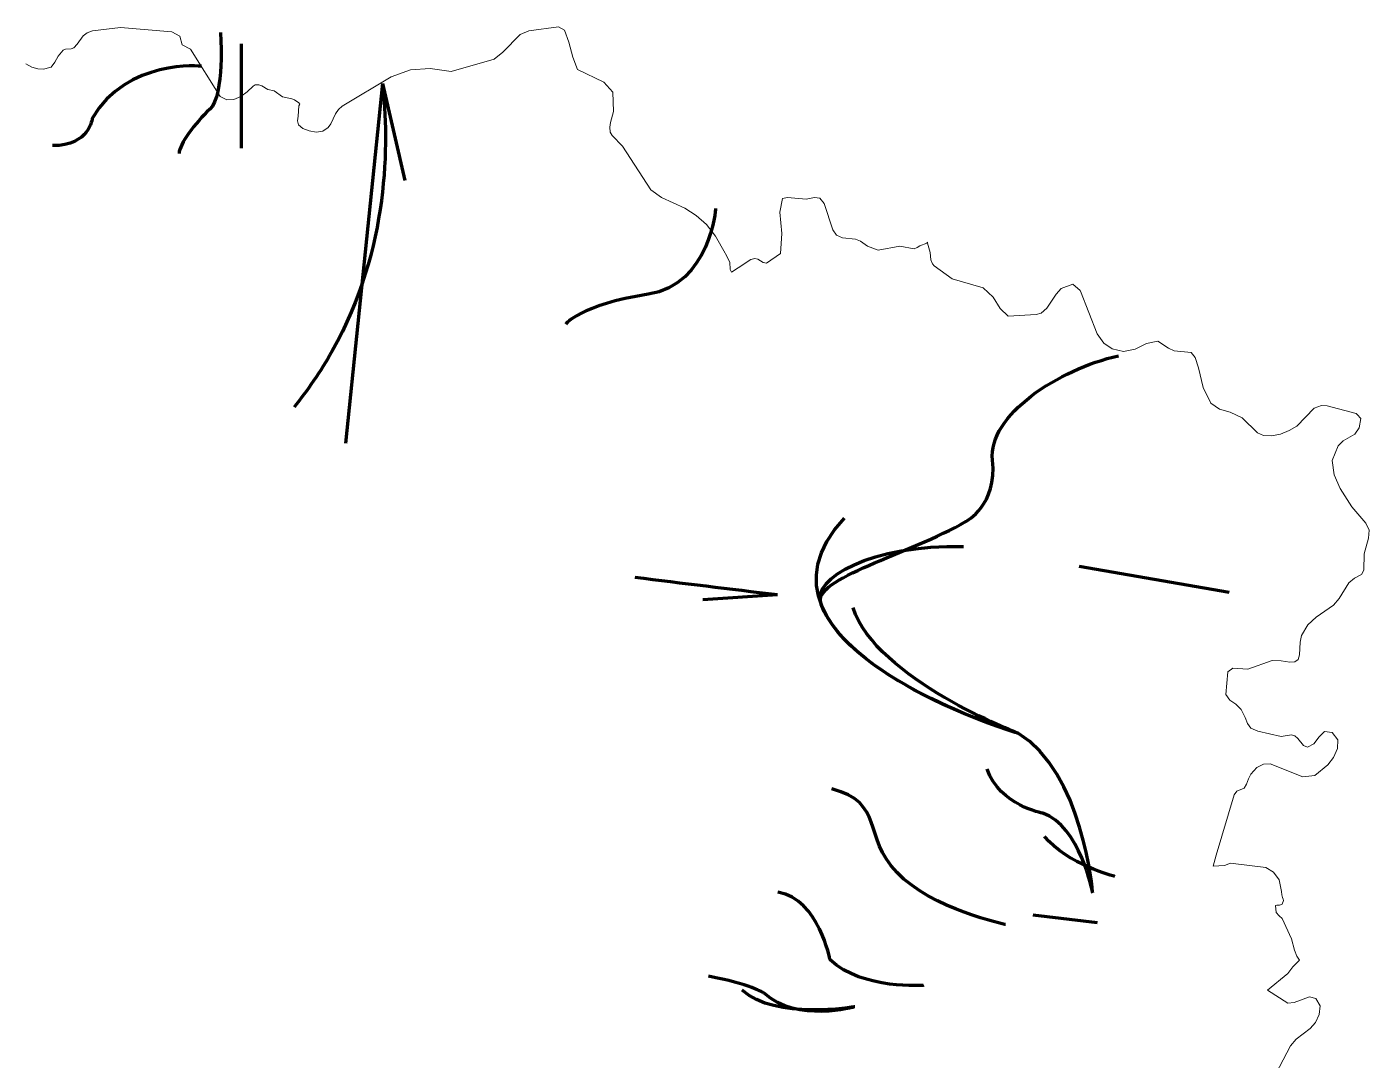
# Model space of a CAD drawing. Extents: x 53 to 3655, y -414 to 1712.
# Drawn here: x 501.1 to 652, y -232.9 to -116.8 of the extents above; entities that cross this region are included whole.
import ezdxf

# ---------------------------------------------------------------- set-up
doc = ezdxf.new("R2010")
doc.units = 0
doc.header["$MEASUREMENT"] = 0
for name, color, linetype in [('1-mar', 7, 'Continuous'), ('10-mar', 7, 'Continuous'), ('12-mar', 7, 'Continuous'), ('13-mar', 7, 'Continuous'), ('14-mar', 7, 'Continuous'), ('15-mar', 7, 'Continuous'), ('2-mar', 7, 'Continuous'), ('24-feb', 7, 'Continuous'), ('25-feb', 7, 'Continuous'), ('26-feb', 7, 'Continuous'), ('28-feb', 7, 'Continuous'), ('3-mar', 7, 'Continuous'), ('4-mar', 7, 'Continuous'), ('5-mar', 7, 'Continuous'), ('6-mar', 7, 'Continuous'), ('9-mar', 7, 'Continuous'), ('graphic', 7, 'Continuous')]:
    doc.layers.add(name, color=color, linetype=linetype)

msp = doc.modelspace()

# ---------------------------------------------------------------- linework, layer by layer
at = {"layer": '1-mar', "color": 140, "lineweight": 70, "true_color": 0x00b2ff}
for points in [[(525.2, -118.67), (525.2, -130.4)], [(541.1, -123.14), (543.61, -134.02)]]:
    msp.add_lwpolyline(points, dxfattribs=at)
for points in [[(520.73, -121.19), (520.73, -121.19), (512.36, -120.35), (508.45, -127.05), (508.45, -127.05), (508.17, -130.12), (503.99, -130.12)], [(620.92, -214.12), (620.92, -214.12), (619.75, -200.4), (612.56, -196.19), (612.56, -196.19), (596.59, -190.1), (593.98, -182.09)], [(594.19, -226.92), (594.19, -226.92), (587.69, -228.81), (583.99, -225.39), (583.99, -225.39), (582.35, -224.33), (577.72, -223.49)]]:
    msp.add_open_spline(points, degree=3, knots=[0, 0, 0, 0, 1, 1, 1, 2, 2, 2, 2], dxfattribs=at)
at = {"layer": '10-mar', "color": 140, "lineweight": 70, "true_color": 0x00b2ff}
msp.add_lwpolyline([(525.2, -118.67), (525.2, -130.4)], dxfattribs=at)
for points, knots in [([(520.73, -121.19), (520.73, -121.19), (512.36, -120.35), (508.45, -127.05), (508.45, -127.05), (508.17, -130.12), (503.99, -130.12)], [0, 0, 0, 0, 1, 1, 1, 2, 2, 2, 2]), ([(541.1, -123.14), (541.79, -129.79), (541.91, -141.6), (535.43, -153.19), (534.09, -155.57), (532.63, -157.67), (531.15, -159.51)], [0, 0, 0, 0, 1, 1, 1, 2, 2, 2, 2]), ([(578.53, -137.19), (578.53, -137.19), (577.88, -145.75), (570.95, -146.83), (563.25, -148.02), (561.7, -150.17), (561.7, -150.17)], [0, 0, 0, 0, 1, 1, 1, 2, 2, 2, 2]), ([(590.38, -181.65), (589.26, -178.75), (600.36, -176.07), (606.68, -172.35), (606.68, -172.35), (610.22, -170.49), (609.66, -165.47), (609.1, -160.44), (617.1, -155.23), (623.8, -153.74)], [0, 0, 0, 0, 1, 1, 1, 2, 2, 2, 3, 3, 3, 3]), ([(620.92, -214.12), (620.92, -214.12), (619.75, -200.4), (612.56, -196.19), (612.56, -196.19), (593.81, -190.6), (590.38, -181.65)], [0, 0, 0, 0, 1, 1, 1, 2, 2, 2, 2]), ([(611.12, -217.68), (611.12, -217.68), (602.83, -215.93), (598.92, -211.84), (595.02, -207.75), (597.51, -203.96), (591.59, -202.43)], [0, 0, 0, 0, 1, 1, 1, 2, 2, 2, 2])]:
    msp.add_open_spline(points, degree=3, knots=knots, dxfattribs=at)
for points in [[(585.47, -180.63), (580.14, -179.98), (574.81, -179.33), (569.47, -178.67)], [(594.19, -226.92), (594.19, -226.92), (585.23, -228.47), (581.53, -225.06)]]:
    msp.add_open_spline(points, degree=3, dxfattribs=at)
at = {"layer": '12-mar', "color": 140, "lineweight": 70, "true_color": 0x00b2ff}
msp.add_lwpolyline([(525.2, -118.67), (525.2, -130.4)], dxfattribs=at)
for points, knots in [([(520.73, -121.19), (520.73, -121.19), (512.36, -120.35), (508.45, -127.05), (508.45, -127.05), (508.17, -130.12), (503.99, -130.12)], [0, 0, 0, 0, 1, 1, 1, 2, 2, 2, 2]), ([(541.1, -123.14), (541.79, -129.79), (541.91, -141.6), (535.43, -153.19), (534.09, -155.57), (532.63, -157.67), (531.15, -159.51)], [0, 0, 0, 0, 1, 1, 1, 2, 2, 2, 2]), ([(578.53, -137.19), (578.53, -137.19), (577.88, -145.75), (570.95, -146.83), (563.25, -148.02), (561.7, -150.17), (561.7, -150.17)], [0, 0, 0, 0, 1, 1, 1, 2, 2, 2, 2]), ([(590.38, -181.65), (589.26, -178.75), (600.36, -176.07), (606.68, -172.35), (606.68, -172.35), (610.22, -170.49), (609.66, -165.47), (609.1, -160.44), (617.1, -155.23), (623.8, -153.74)], [0, 0, 0, 0, 1, 1, 1, 2, 2, 2, 3, 3, 3, 3]), ([(620.92, -214.12), (620.92, -214.12), (619.75, -200.4), (612.56, -196.19), (612.56, -196.19), (593.81, -190.6), (590.38, -181.65)], [0, 0, 0, 0, 1, 1, 1, 2, 2, 2, 2]), ([(611.12, -217.68), (611.12, -217.68), (602.83, -215.93), (598.92, -211.84), (595.02, -207.75), (597.51, -203.96), (591.59, -202.43)], [0, 0, 0, 0, 1, 1, 1, 2, 2, 2, 2]), ([(594.19, -226.92), (594.19, -226.92), (587.69, -228.81), (583.99, -225.39), (583.99, -225.39), (582.35, -224.33), (577.72, -223.49)], [0, 0, 0, 0, 1, 1, 1, 2, 2, 2, 2])]:
    msp.add_open_spline(points, degree=3, knots=knots, dxfattribs=at)
msp.add_open_spline([(585.47, -180.63), (580.14, -179.98), (574.81, -179.33), (569.47, -178.67)], degree=3, dxfattribs=at)
at = {"layer": '13-mar', "color": 140, "lineweight": 70, "true_color": 0x00b2ff}
msp.add_lwpolyline([(525.2, -118.67), (525.2, -130.4)], dxfattribs=at)
for points, knots in [([(520.73, -121.19), (520.73, -121.19), (512.36, -120.35), (508.45, -127.05), (508.45, -127.05), (508.17, -130.12), (503.99, -130.12)], [0, 0, 0, 0, 1, 1, 1, 2, 2, 2, 2]), ([(541.1, -123.14), (541.79, -129.79), (541.91, -141.6), (535.43, -153.19), (534.09, -155.57), (532.63, -157.67), (531.15, -159.51)], [0, 0, 0, 0, 1, 1, 1, 2, 2, 2, 2]), ([(578.53, -137.19), (578.53, -137.19), (577.88, -145.75), (570.95, -146.83), (563.25, -148.02), (561.7, -150.17), (561.7, -150.17)], [0, 0, 0, 0, 1, 1, 1, 2, 2, 2, 2]), ([(590.38, -181.65), (589.26, -178.75), (600.36, -176.07), (606.68, -172.35), (606.68, -172.35), (610.22, -170.49), (609.66, -165.47), (609.1, -160.44), (617.1, -155.23), (623.8, -153.74)], [0, 0, 0, 0, 1, 1, 1, 2, 2, 2, 3, 3, 3, 3]), ([(620.92, -214.12), (620.92, -214.12), (619.75, -200.4), (612.56, -196.19), (612.56, -196.19), (593.81, -190.6), (590.38, -181.65)], [0, 0, 0, 0, 1, 1, 1, 2, 2, 2, 2]), ([(611.12, -217.68), (611.12, -217.68), (602.83, -215.93), (598.92, -211.84), (595.02, -207.75), (597.51, -203.96), (591.59, -202.43)], [0, 0, 0, 0, 1, 1, 1, 2, 2, 2, 2]), ([(594.19, -226.92), (594.19, -226.92), (587.69, -228.81), (583.99, -225.39), (583.99, -225.39), (582.35, -224.33), (577.72, -223.49)], [0, 0, 0, 0, 1, 1, 1, 2, 2, 2, 2])]:
    msp.add_open_spline(points, degree=3, knots=knots, dxfattribs=at)
msp.add_open_spline([(585.47, -180.63), (580.14, -179.98), (574.81, -179.33), (569.47, -178.67)], degree=3, dxfattribs=at)
at = {"layer": '14-mar', "color": 140, "lineweight": 70, "true_color": 0x00b2ff}
msp.add_lwpolyline([(525.2, -118.67), (525.2, -130.4)], dxfattribs=at)
for points, knots in [([(520.73, -121.19), (520.73, -121.19), (512.36, -120.35), (508.45, -127.05), (508.45, -127.05), (508.17, -130.12), (503.99, -130.12)], [0, 0, 0, 0, 1, 1, 1, 2, 2, 2, 2]), ([(541.1, -123.14), (541.79, -129.79), (541.91, -141.6), (535.43, -153.19), (534.09, -155.57), (532.63, -157.67), (531.15, -159.51)], [0, 0, 0, 0, 1, 1, 1, 2, 2, 2, 2]), ([(578.53, -137.19), (578.53, -137.19), (577.88, -145.75), (570.95, -146.83), (563.25, -148.02), (561.7, -150.17), (561.7, -150.17)], [0, 0, 0, 0, 1, 1, 1, 2, 2, 2, 2]), ([(590.38, -181.65), (589.26, -178.75), (600.36, -176.07), (606.68, -172.35), (606.68, -172.35), (610.22, -170.49), (609.66, -165.47), (609.1, -160.44), (617.1, -155.23), (623.8, -153.74)], [0, 0, 0, 0, 1, 1, 1, 2, 2, 2, 3, 3, 3, 3]), ([(620.92, -214.12), (620.92, -214.12), (619.75, -200.4), (612.56, -196.19), (612.56, -196.19), (593.81, -190.6), (590.38, -181.65)], [0, 0, 0, 0, 1, 1, 1, 2, 2, 2, 2]), ([(611.12, -217.68), (611.12, -217.68), (602.83, -215.93), (598.92, -211.84), (595.02, -207.75), (597.51, -203.96), (591.59, -202.43)], [0, 0, 0, 0, 1, 1, 1, 2, 2, 2, 2]), ([(594.19, -226.92), (594.19, -226.92), (587.69, -228.81), (583.99, -225.39), (583.99, -225.39), (582.35, -224.33), (577.72, -223.49)], [0, 0, 0, 0, 1, 1, 1, 2, 2, 2, 2])]:
    msp.add_open_spline(points, degree=3, knots=knots, dxfattribs=at)
msp.add_open_spline([(585.47, -180.63), (580.14, -179.98), (574.81, -179.33), (569.47, -178.67)], degree=3, dxfattribs=at)
at = {"layer": '15-mar', "color": 140, "lineweight": 70, "true_color": 0x00b2ff}
msp.add_lwpolyline([(525.2, -118.67), (525.2, -130.4)], dxfattribs=at)
for points, knots in [([(520.73, -121.19), (520.73, -121.19), (512.36, -120.35), (508.45, -127.05), (508.45, -127.05), (508.17, -130.12), (503.99, -130.12)], [0, 0, 0, 0, 1, 1, 1, 2, 2, 2, 2]), ([(541.1, -123.14), (541.79, -129.79), (541.91, -141.6), (535.43, -153.19), (534.09, -155.57), (532.63, -157.67), (531.15, -159.51)], [0, 0, 0, 0, 1, 1, 1, 2, 2, 2, 2]), ([(578.53, -137.19), (578.53, -137.19), (577.88, -145.75), (570.95, -146.83), (563.25, -148.02), (561.7, -150.17), (561.7, -150.17)], [0, 0, 0, 0, 1, 1, 1, 2, 2, 2, 2]), ([(590.38, -181.65), (589.26, -178.75), (600.36, -176.07), (606.68, -172.35), (606.68, -172.35), (610.22, -170.49), (609.66, -165.47), (609.1, -160.44), (617.1, -155.23), (623.8, -153.74)], [0, 0, 0, 0, 1, 1, 1, 2, 2, 2, 3, 3, 3, 3]), ([(620.92, -214.12), (620.92, -214.12), (619.75, -200.4), (612.56, -196.19), (612.56, -196.19), (593.81, -190.6), (590.38, -181.65)], [0, 0, 0, 0, 1, 1, 1, 2, 2, 2, 2]), ([(611.12, -217.68), (611.12, -217.68), (602.83, -215.93), (598.92, -211.84), (595.02, -207.75), (597.51, -203.96), (591.59, -202.43)], [0, 0, 0, 0, 1, 1, 1, 2, 2, 2, 2]), ([(594.19, -226.92), (594.19, -226.92), (587.69, -228.81), (583.99, -225.39), (583.99, -225.39), (582.35, -224.33), (577.72, -223.49)], [0, 0, 0, 0, 1, 1, 1, 2, 2, 2, 2])]:
    msp.add_open_spline(points, degree=3, knots=knots, dxfattribs=at)
msp.add_open_spline([(585.47, -180.63), (580.14, -179.98), (574.81, -179.33), (569.47, -178.67)], degree=3, dxfattribs=at)
at = {"layer": '2-mar', "color": 140, "lineweight": 70, "true_color": 0x00b2ff}
for points in [[(525.2, -118.67), (525.2, -130.4)], [(541.1, -123.14), (543.61, -134.02)]]:
    msp.add_lwpolyline(points, dxfattribs=at)
for points in [[(520.73, -121.19), (520.73, -121.19), (512.36, -120.35), (508.45, -127.05), (508.45, -127.05), (508.17, -130.12), (503.99, -130.12)], [(578.53, -137.19), (578.53, -137.19), (577.88, -145.75), (570.95, -146.83), (563.25, -148.02), (561.7, -150.17), (561.7, -150.17)], [(620.92, -214.12), (620.92, -214.12), (619.75, -200.4), (612.56, -196.19), (612.56, -196.19), (579.71, -186.4), (593.01, -171.98)], [(594.19, -226.92), (594.19, -226.92), (587.69, -228.81), (583.99, -225.39), (583.99, -225.39), (582.35, -224.33), (577.72, -223.49)]]:
    msp.add_open_spline(points, degree=3, knots=[0, 0, 0, 0, 1, 1, 1, 2, 2, 2, 2], dxfattribs=at)
at = {"layer": '24-feb', "color": 140, "lineweight": 70, "true_color": 0x00b2ff}
msp.add_open_spline([(522.87, -117.4), (522.87, -117.4), (523.37, -124.47), (521.67, -126.02), (519.98, -127.58), (518.24, -129.98), (518.21, -131)], degree=3, knots=[0, 0, 0, 0, 1, 1, 1, 2, 2, 2, 2], dxfattribs=at)
msp.add_open_spline([(623.4, -212.27), (623.4, -212.27), (618.07, -210.92), (615.51, -207.77)], degree=3, dxfattribs=at)
at = {"layer": '25-feb', "color": 140, "lineweight": 70, "true_color": 0x00b2ff}
for points in [[(525.2, -118.67), (525.2, -130.4)], [(541.1, -123.14), (543.61, -134.02)], [(621.47, -217.47), (614.22, -216.63)]]:
    msp.add_lwpolyline(points, dxfattribs=at)
msp.add_open_spline([(520.73, -121.19), (520.73, -121.19), (512.36, -120.35), (508.45, -127.05), (508.45, -127.05), (508.17, -130.12), (503.99, -130.12)], degree=3, knots=[0, 0, 0, 0, 1, 1, 1, 2, 2, 2, 2], dxfattribs=at)
msp.add_open_spline([(620.92, -214.12), (620.92, -214.12), (619.5, -206.55), (615.3, -205.15)], degree=3, dxfattribs=at)
at = {"layer": '26-feb', "color": 140, "lineweight": 70, "true_color": 0x00b2ff}
for points in [[(525.2, -118.67), (525.2, -130.4)], [(541.1, -123.14), (543.61, -134.02)]]:
    msp.add_lwpolyline(points, dxfattribs=at)
for points in [[(520.73, -121.19), (520.73, -121.19), (512.36, -120.35), (508.45, -127.05), (508.45, -127.05), (508.17, -130.12), (503.99, -130.12)], [(620.92, -214.12), (620.92, -214.12), (619.5, -206.55), (615.3, -205.15), (615.3, -205.15), (610.5, -204.34), (609.05, -200.22)], [(601.94, -224.51), (601.94, -224.51), (595.1, -225.07), (591.4, -221.65), (591.4, -221.65), (590.17, -214.88), (585.54, -214.05)]]:
    msp.add_open_spline(points, degree=3, knots=[0, 0, 0, 0, 1, 1, 1, 2, 2, 2, 2], dxfattribs=at)
at = {"layer": '28-feb', "color": 140, "lineweight": 70, "true_color": 0x00b2ff}
for points in [[(525.2, -118.67), (525.2, -130.4)], [(541.1, -123.14), (543.61, -134.02)]]:
    msp.add_lwpolyline(points, dxfattribs=at)
for points in [[(520.73, -121.19), (520.73, -121.19), (512.36, -120.35), (508.45, -127.05), (508.45, -127.05), (508.17, -130.12), (503.99, -130.12)], [(620.92, -214.12), (620.92, -214.12), (619.5, -206.55), (615.3, -205.15), (615.3, -205.15), (610.5, -204.34), (609.05, -200.22)], [(594.19, -226.92), (594.19, -226.92), (587.69, -228.81), (583.99, -225.39), (583.99, -225.39), (582.35, -224.33), (577.72, -223.49)]]:
    msp.add_open_spline(points, degree=3, knots=[0, 0, 0, 0, 1, 1, 1, 2, 2, 2, 2], dxfattribs=at)
at = {"layer": '3-mar', "color": 140, "lineweight": 70, "true_color": 0x00b2ff}
for points in [[(525.2, -118.67), (525.2, -130.4)], [(541.1, -123.14), (543.61, -134.02)], [(636.26, -180.35), (619.38, -177.42)]]:
    msp.add_lwpolyline(points, dxfattribs=at)
for points in [[(520.73, -121.19), (520.73, -121.19), (512.36, -120.35), (508.45, -127.05), (508.45, -127.05), (508.17, -130.12), (503.99, -130.12)], [(578.53, -137.19), (578.53, -137.19), (577.88, -145.75), (570.95, -146.83), (563.25, -148.02), (561.7, -150.17), (561.7, -150.17)], [(620.92, -214.12), (620.92, -214.12), (619.75, -200.4), (612.56, -196.19), (612.56, -196.19), (593.81, -190.6), (590.38, -181.65)], [(594.19, -226.92), (594.19, -226.92), (587.69, -228.81), (583.99, -225.39), (583.99, -225.39), (582.35, -224.33), (577.72, -223.49)]]:
    msp.add_open_spline(points, degree=3, knots=[0, 0, 0, 0, 1, 1, 1, 2, 2, 2, 2], dxfattribs=at)
msp.add_open_spline([(590.38, -181.65), (589.26, -178.75), (596.08, -174.91), (606.4, -175.19)], degree=3, dxfattribs=at)
at = {"layer": '4-mar', "color": 140, "lineweight": 70, "true_color": 0x00b2ff}
for points in [[(525.2, -118.67), (525.2, -130.4)], [(541.1, -123.14), (536.92, -163.6)], [(636.26, -180.35), (619.38, -177.42)], [(585.47, -180.63), (577.1, -181.19)]]:
    msp.add_lwpolyline(points, dxfattribs=at)
for points in [[(520.73, -121.19), (520.73, -121.19), (512.36, -120.35), (508.45, -127.05), (508.45, -127.05), (508.17, -130.12), (503.99, -130.12)], [(578.53, -137.19), (578.53, -137.19), (577.88, -145.75), (570.95, -146.83), (563.25, -148.02), (561.7, -150.17), (561.7, -150.17)], [(620.92, -214.12), (620.92, -214.12), (619.75, -200.4), (612.56, -196.19), (612.56, -196.19), (593.81, -190.6), (590.38, -181.65)], [(594.19, -226.92), (594.19, -226.92), (587.69, -228.81), (583.99, -225.39), (583.99, -225.39), (582.35, -224.33), (577.72, -223.49)]]:
    msp.add_open_spline(points, degree=3, knots=[0, 0, 0, 0, 1, 1, 1, 2, 2, 2, 2], dxfattribs=at)
msp.add_open_spline([(590.38, -181.65), (589.26, -178.75), (596.08, -174.91), (606.4, -175.19)], degree=3, dxfattribs=at)
at = {"layer": '5-mar', "color": 140, "lineweight": 70, "true_color": 0x00b2ff}
for points in [[(525.2, -118.67), (525.2, -130.4)], [(541.1, -123.14), (536.92, -163.6)], [(636.26, -180.35), (619.38, -177.42)], [(585.47, -180.63), (577.1, -181.19)]]:
    msp.add_lwpolyline(points, dxfattribs=at)
for points in [[(520.73, -121.19), (520.73, -121.19), (512.36, -120.35), (508.45, -127.05), (508.45, -127.05), (508.17, -130.12), (503.99, -130.12)], [(578.53, -137.19), (578.53, -137.19), (577.88, -145.75), (570.95, -146.83), (563.25, -148.02), (561.7, -150.17), (561.7, -150.17)], [(620.92, -214.12), (620.92, -214.12), (619.75, -200.4), (612.56, -196.19), (612.56, -196.19), (593.81, -190.6), (590.38, -181.65)], [(594.19, -226.92), (594.19, -226.92), (587.69, -228.81), (583.99, -225.39), (583.99, -225.39), (582.35, -224.33), (577.72, -223.49)]]:
    msp.add_open_spline(points, degree=3, knots=[0, 0, 0, 0, 1, 1, 1, 2, 2, 2, 2], dxfattribs=at)
msp.add_open_spline([(590.38, -181.65), (589.26, -178.75), (596.08, -174.91), (606.4, -175.19)], degree=3, dxfattribs=at)
at = {"layer": '6-mar', "color": 140, "lineweight": 70, "true_color": 0x00b2ff}
for points in [[(525.2, -118.67), (525.2, -130.4)], [(636.26, -180.35), (619.38, -177.42)]]:
    msp.add_lwpolyline(points, dxfattribs=at)
for points, knots in [([(520.73, -121.19), (520.73, -121.19), (512.36, -120.35), (508.45, -127.05), (508.45, -127.05), (508.17, -130.12), (503.99, -130.12)], [0, 0, 0, 0, 1, 1, 1, 2, 2, 2, 2]), ([(541.1, -123.14), (541.79, -129.79), (541.91, -141.6), (535.43, -153.19), (534.09, -155.57), (532.63, -157.67), (531.15, -159.51)], [0, 0, 0, 0, 1, 1, 1, 2, 2, 2, 2]), ([(578.53, -137.19), (578.53, -137.19), (577.88, -145.75), (570.95, -146.83), (563.25, -148.02), (561.7, -150.17), (561.7, -150.17)], [0, 0, 0, 0, 1, 1, 1, 2, 2, 2, 2]), ([(590.38, -181.65), (589.26, -178.75), (600.36, -176.07), (606.68, -172.35), (606.68, -172.35), (610.22, -170.49), (609.66, -165.47), (609.1, -160.44), (617.1, -155.23), (623.8, -153.74)], [0, 0, 0, 0, 1, 1, 1, 2, 2, 2, 3, 3, 3, 3]), ([(620.92, -214.12), (620.92, -214.12), (619.75, -200.4), (612.56, -196.19), (612.56, -196.19), (593.81, -190.6), (590.38, -181.65)], [0, 0, 0, 0, 1, 1, 1, 2, 2, 2, 2]), ([(594.19, -226.92), (594.19, -226.92), (587.69, -228.81), (583.99, -225.39), (583.99, -225.39), (582.35, -224.33), (577.72, -223.49)], [0, 0, 0, 0, 1, 1, 1, 2, 2, 2, 2])]:
    msp.add_open_spline(points, degree=3, knots=knots, dxfattribs=at)
msp.add_open_spline([(585.47, -180.63), (580.14, -179.98), (574.81, -179.33), (569.47, -178.67)], degree=3, dxfattribs=at)
at = {"layer": '9-mar', "color": 140, "lineweight": 70, "true_color": 0x00b2ff}
msp.add_lwpolyline([(525.2, -118.67), (525.2, -130.4)], dxfattribs=at)
for points, knots in [([(520.73, -121.19), (520.73, -121.19), (512.36, -120.35), (508.45, -127.05), (508.45, -127.05), (508.17, -130.12), (503.99, -130.12)], [0, 0, 0, 0, 1, 1, 1, 2, 2, 2, 2]), ([(541.1, -123.14), (541.79, -129.79), (541.91, -141.6), (535.43, -153.19), (534.09, -155.57), (532.63, -157.67), (531.15, -159.51)], [0, 0, 0, 0, 1, 1, 1, 2, 2, 2, 2]), ([(578.53, -137.19), (578.53, -137.19), (577.88, -145.75), (570.95, -146.83), (563.25, -148.02), (561.7, -150.17), (561.7, -150.17)], [0, 0, 0, 0, 1, 1, 1, 2, 2, 2, 2]), ([(590.38, -181.65), (589.26, -178.75), (600.36, -176.07), (606.68, -172.35), (606.68, -172.35), (610.22, -170.49), (609.66, -165.47), (609.1, -160.44), (617.1, -155.23), (623.8, -153.74)], [0, 0, 0, 0, 1, 1, 1, 2, 2, 2, 3, 3, 3, 3]), ([(620.92, -214.12), (620.92, -214.12), (619.75, -200.4), (612.56, -196.19), (612.56, -196.19), (593.81, -190.6), (590.38, -181.65)], [0, 0, 0, 0, 1, 1, 1, 2, 2, 2, 2]), ([(611.12, -217.68), (611.12, -217.68), (602.83, -215.93), (598.92, -211.84), (595.02, -207.75), (597.51, -203.96), (591.59, -202.43)], [0, 0, 0, 0, 1, 1, 1, 2, 2, 2, 2])]:
    msp.add_open_spline(points, degree=3, knots=knots, dxfattribs=at)
for points in [[(585.47, -180.63), (580.14, -179.98), (574.81, -179.33), (569.47, -178.67)], [(594.19, -226.92), (594.19, -226.92), (585.23, -228.47), (581.53, -225.06)]]:
    msp.add_open_spline(points, degree=3, dxfattribs=at)
at = {"layer": 'graphic', "color": 1, "lineweight": 18, "true_color": 0xf90303}
for points in [[(500.98, -120.94), (501.65, -121.29), (502.33, -121.49), (503.03, -121.54), (503.66, -121.33), (503.82, -121.28), (504.26, -120.73), (504.63, -120.05), (505.17, -119.38), (505.46, -119.26), (506.09, -119.23), (506.39, -119.11), (506.76, -118.71), (507.42, -117.79), (507.89, -117.43), (508.49, -117.21), (511.62, -116.85), (517.4, -117.32), (518.31, -117.82), (518.56, -118.79), (519.5, -119.27), (522.82, -124.6), (523.58, -124.98), (524.37, -124.93), (525.16, -124.59), (525.88, -124.06), (526.53, -123.42), (526.77, -123.29), (527.17, -123.28), (527.5, -123.39), (528.18, -123.79), (528.91, -123.96), (529.83, -124.62), (530.89, -124.85), (531.19, -124.97), (531.69, -125.31), (531.78, -125.44), (531.68, -125.66), (531.61, -126.81), (531.54, -127.32), (531.64, -127.79), (532.13, -128.19), (532.84, -128.46), (533.62, -128.59), (534.37, -128.49), (534.99, -128.09), (535.28, -127.67), (535.81, -126.54), (536.12, -126.07), (536.55, -125.67), (542.06, -122.4), (544.23, -121.59), (546.43, -121.44), (548.8, -121.79), (553.63, -120.38), (554.61, -119.62), (556.56, -117.63), (557.54, -117.23), (560.87, -116.76), (561.54, -117.13), (562.04, -118.48), (562.49, -120.17), (563.02, -121.55), (565.95, -122.98), (566.98, -124.1), (567.06, -126.28), (566.73, -127.51), (566.63, -128.06), (566.69, -128.62), (566.91, -128.98), (568.07, -130.16), (571.25, -135.1), (572.43, -135.94), (575.07, -137.15), (576.36, -137.98), (577.5, -139), (578.51, -140.3), (579.59, -142.2), (579.63, -142.29), (580.13, -143.23), (580.15, -144.03), (580.3, -144.34), (581.05, -143.86), (582.5, -142.93), (582.92, -142.79), (583.29, -142.87), (583.89, -143.27), (584.24, -143.34), (585.81, -142.24), (585.98, -139.99), (585.74, -137.6), (586.06, -136.06), (586.59, -135.93), (588.72, -136.12), (589.63, -135.95), (590.25, -136.04), (590.72, -136.61), (591.72, -139.58), (592.11, -140.18), (592.78, -140.47), (594.24, -140.63), (594.83, -140.86), (595.6, -141.4), (596.81, -141.85), (599.22, -141.41), (600.86, -141.72), (601.17, -141.58), (601.47, -141.38), (602.28, -141.1), (602.36, -140.97), (602.35, -141.1), (602.63, -142.12), (602.72, -142.94), (602.9, -143.39), (603.11, -143.62), (605.12, -145.08), (608.59, -146.1), (609.72, -147.16), (610.52, -148.42), (611.41, -149.3), (614.56, -149.1), (615.12, -148.94), (615.76, -148.4), (616.81, -146.82), (617.38, -146.17), (618.67, -145.69), (619.5, -146.42), (619.56, -146.47), (621.4, -151.28), (622.15, -152.34), (623.12, -152.97), (624.37, -153.27), (625.69, -152.99), (626.97, -152.35), (628.22, -152.08), (629.43, -152.9), (630.06, -153.18), (632, -153.39), (632.43, -153.94), (632.8, -155.1), (633.33, -157.29), (634.18, -159.06), (635.18, -159.76), (636.36, -160.08), (637.7, -160.73), (639.43, -162.39), (640.11, -162.71), (641.01, -162.75), (642.03, -162.54), (643.02, -162.14), (643.86, -161.65), (645.83, -159.62), (646.63, -159.33), (647.28, -159.35), (650.53, -160.23), (650.63, -160.34), (651.04, -160.78), (650.88, -161.84), (650.37, -162.55), (649.09, -163.3), (648.5, -163.86), (647.85, -165.53), (648.05, -167.14), (648.75, -168.66), (650.06, -170.72), (651.61, -172.54), (651.99, -173.36)], [(651.99, -173.36), (651.91, -174.26), (651.43, -175.99), (651.4, -177.83), (651.15, -178.31), (650.36, -178.75), (649.71, -179.28), (648.61, -181.03), (647.97, -181.76), (646.02, -183.11), (645.11, -183.99), (644.4, -185.2), (644.24, -185.92), (644.15, -187.36), (644, -187.88), (643.62, -188.14), (643.09, -188.19), (642.11, -188.02), (641.1, -188.01), (638.36, -188.97), (636.68, -188.86), (636.11, -189.27), (635.87, -191.81), (636.32, -192.45), (636.99, -192.89), (637.6, -193.49), (638.04, -194.4), (638.31, -195.09), (638.69, -195.59), (639.47, -195.94), (642.11, -196.55), (643.26, -196.37), (643.65, -196.45), (643.99, -196.75), (644.63, -197.56), (645.05, -197.74), (645.77, -197.36), (646.36, -196.58), (646.99, -195.97), (647.83, -196.08), (648.48, -196.91), (648.45, -197.89), (647.98, -198.89), (647.35, -199.74), (645.87, -200.92), (644.54, -201.07), (640.86, -199.61), (640.1, -199.65), (639.37, -200.01), (638.71, -200.76), (638.43, -201.31), (638.21, -201.89), (637.94, -202.34), (637.11, -202.68), (636.83, -203.09), (634.8, -209.88), (634.47, -211.12), (635.75, -211.05), (636.41, -210.78), (640.36, -211.28), (641.23, -211.79), (641.88, -212.67), (642.14, -213.97), (642.18, -214.34), (642.25, -214.63), (642.33, -214.83), (642.36, -214.98), (642.23, -215.4), (641.91, -215.51), (641.61, -215.49), (641.45, -215.53), (641.54, -216.31), (641.86, -216.71), (642.21, -216.99), (643.25, -219.29), (643.6, -220.57), (643.86, -221.25), (644.18, -221.68), (643.42, -222.43), (642.85, -223.17), (640.58, -225.07), (642.87, -226.53), (643.55, -226.45), (645.28, -225.81), (645.99, -225.98), (646.47, -226.82), (646.39, -227.79), (645.95, -228.7), (645.38, -229.37), (643.79, -230.58), (643.17, -231.32), (641.49, -234.46)]]:
    msp.add_lwpolyline(points, dxfattribs=at)

doc.saveas('drawing.dxf')
